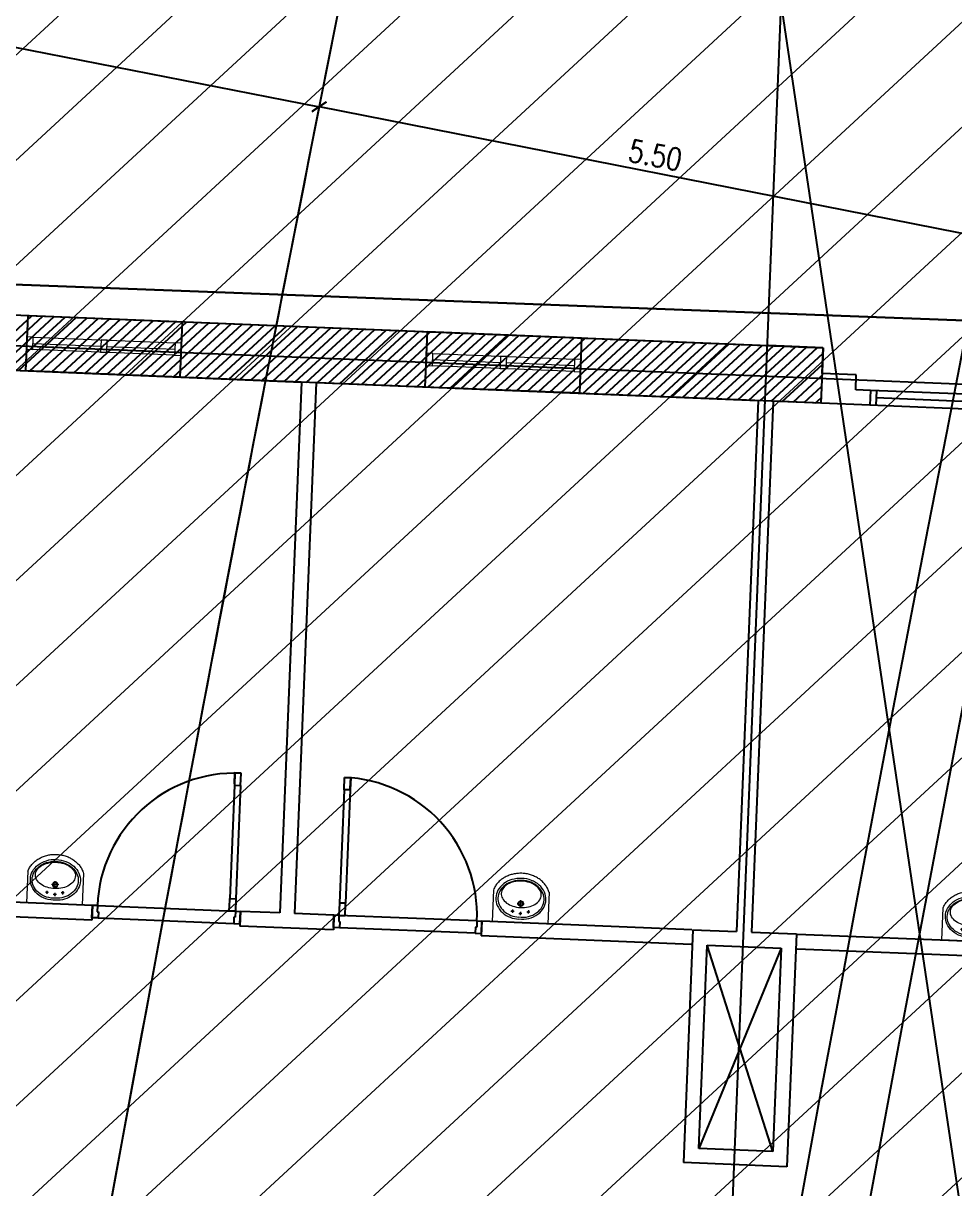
# Model space of a CAD drawing. Extents: x -678889171 to 586587, y -792238163 to 335485.
# Drawn here: x -678761829 to -678754277, y -791937701 to -791928249 of the extents above; entities that cross this region are included whole.
import ezdxf
from ezdxf.enums import TextEntityAlignment as Align

# ---------------------------------------------------------------- set-up
doc = ezdxf.new("R2010")
doc.units = 0
doc.header["$MEASUREMENT"] = 0
doc.layers.get('0').update_dxf_attribs({"color": 8})
for name, color, linetype in [('A-FLOR-PATT', 252, 'Continuous'), ('A-SITE-PATT', 252, 'Continuous'), ('A-WALL', 252, 'Continuous')]:
    doc.layers.add(name, color=color, linetype=linetype)
for name, color, linetype, lineweight in [('BASEMENT3 LAYOUT$0$HATCH2', 252, 'Continuous', 15), ('Ground floor Towers$0$04-Ground Floor$0$A-FIX', 252, 'Continuous', 0), ('Ground floor Towers$0$04-Ground Floor$0$Hospital (2)$0$A-WALL-GLAZ', 252, 'Continuous', 20)]:
    doc.layers.add(name, color=color, linetype=linetype, lineweight=lineweight)
doc.styles.add('Ground floor Towers$0$$Bas01-Rname$0$EN-SC', font='swissc.ttf')
doc.styles.add('Ground floor Towers$0$$Bas01-Rname$0$EN-SCL', font='swisscl.ttf')
doc.styles.add('Ground floor Towers$0$04-Ground Floor$0$V2-lower ground$0$LEVEL  FOR LICENSE LOWER GR$0$$LG- LEVEL$0$AR-SR', font='sarb.shx')
doc.styles.add('XR-Axis$0$MOD-E-TEXT', font='romans.shx', dxfattribs={"width": 0.8, "height": 1.8})

# ---------------------------------------------------------------- blocks, each defined once
blk = doc.blocks.new('A$C61C61320')
at = {"layer": 'BASEMENT3 LAYOUT$0$HATCH2'}
h = blk.add_hatch(dxfattribs=at)
h.set_pattern_fill('ANSI31', color=256, scale=5000, style=0)
h.set_pattern_definition([(45, (1320016.062358054, 343948.7931753235), (-441.9417382415922, 441.9417382415922), [])])
h.paths.add_polyline_path([(11086.00013759569, 20764.88754983409), (-87874.57371154218, 20764.88754983409), (-87874.57371154218, -14411.92520058152), (11086.00013759569, -14411.92520058152)])
blk = doc.blocks.new('Ground floor Towers$0$04-Ground Floor$0$AH-AR-104 UPPER GROUND 01-12$0$SINK')
at = {"layer": 'Ground floor Towers$0$04-Ground Floor$0$A-FIX', "extrusion": (1.665588063699875e-09, -3.138174493232083e-10, -1)}
for p, q in [((-35.61997836498631, -302.7731095538911, -9.402594059759953e-07), (36.42707744570362, -302.773027098865, -8.20258715428395e-07)), ((0.4035908423611545, -338.7965968426433, -8.68954180109787e-07), (0.4035084171482595, -266.7495395120495, -8.915639413397063e-07)), ((-95.43949524423806, -382.0799899369595, -1.015006196333928e-06), (-63.41953925165581, -382.3276465375493, -9.615964209052023e-07)), ((-79.30568900722574, -366.193840062173, -9.931192723870933e-07), (-79.55334548863902, -398.2137962931156, -9.83483344782648e-07)), ((-15.54439051894587, -402.7116038294735, -8.754593030847962e-07), (16.4755655034096, -402.9592600128672, -8.220495277323986e-07)), ((0.5894156882422976, -386.8254535970773, -8.535723790997978e-07), (0.3417594750353601, -418.8454101260686, -8.439364513982076e-07)), ((64.66028483783157, -383.3182714498071, -7.47957319141728e-07), (96.68024086022342, -383.5659281099797, -6.945475436678997e-07)), ((80.79409101521742, -367.432121277001, -7.260703954099993e-07), (80.5464345934306, -399.4520782232285, -7.164344677604511e-07))]:
    blk.add_line(p, q, dxfattribs=at)
at = {"layer": 'Ground floor Towers$0$04-Ground Floor$0$A-FIX', "extrusion": (-1.665588063699866e-09, 3.138174493232073e-10, 1)}
blk.add_ellipse((-42.58073849669017, -274.836183483334, -9.606202597602301e-07), major_axis=(-9.891191247007079, -216.0179452622964, 5.13155505134665e-08), ratio=0.999999978069943, start_param=3.873768438931086, end_param=4.290069611041106, dxfattribs=at)
at = {"layer": 'Ground floor Towers$0$04-Ground Floor$0$A-FIX', "extrusion": (-1.665588063699897e-09, 3.138174493232075e-10, 1)}
blk.add_ellipse((-57.00273385109176, -242.1141538493939, -9.949101070620908e-07), major_axis=(-3.429614233506216, -154.1340807358655, 4.265763953988342e-08), ratio=0.9999999777368755, start_param=3.739532297271304, end_param=4.166490361519116, dxfattribs=at)
at = {"layer": 'Ground floor Towers$0$04-Ground Floor$0$A-FIX', "extrusion": (-1.665588063699923e-09, 3.13817449323203e-10, 0.9999999999999998)}
blk.add_ellipse((-16.79062542176689, -306.3131258572976, -9.077865415230363e-07), major_axis=(29.45776518601415, -255.2431258781662, 1.291642487974677e-07), ratio=0.9999999753848758, start_param=3.353874541305977, end_param=3.713109391863286, dxfattribs=at)
at = {"layer": 'Ground floor Towers$0$04-Ground Floor$0$A-FIX', "extrusion": (-1.665588063699874e-09, 3.138174493232076e-10, 1)}
blk.add_ellipse((-15.57825255244825, -306.1847245188546, -9.058075221579857e-07), major_axis=(24.29755506470978, -235.6751006630354, 1.14428676651935e-07), ratio=0.999999975717845, start_param=3.358301609702755, end_param=3.717536460237543, dxfattribs=at)
at = {"layer": 'Ground floor Towers$0$04-Ground Floor$0$A-FIX', "extrusion": (-1.665588063699873e-09, 3.138174493232082e-10, 1)}
blk.add_ellipse((-21.95259552515927, -296.118101006592, -9.195836338850508e-07), major_axis=(59.70513993306871, -210.2400948987328, 1.654211787406394e-07), ratio=0.9999999499612994, start_param=3.124047846335187, end_param=3.440584497596296, dxfattribs=at)
at = {"layer": 'Ground floor Towers$0$04-Ground Floor$0$A-FIX', "extrusion": (-1.665588063699898e-09, 3.13817449323229e-10, 1)}
blk.add_ellipse((2.817850195795472, -378.3519052454612, -8.525198725283172e-07), major_axis=(-3.630506021906103, -331.4681066139177, 9.797354825430234e-08), ratio=0.9999999778637716, start_param=3.161043487290933, end_param=3.465901985548386, dxfattribs=at)
at = {"layer": 'Ground floor Towers$0$04-Ground Floor$0$A-FIX', "extrusion": (-1.665588063699891e-09, 3.138174493232183e-10, 1)}
blk.add_ellipse((0.8294650368916336, -355.7890240727393, -8.629123290694812e-07), major_axis=(163.5666008321149, 238.4665377269725, 1.975996173475177e-07), ratio=0.9999999932108904, start_param=0.5934726341231646, end_param=0.9206505760667145, dxfattribs=at)
at = {"layer": 'Ground floor Towers$0$04-Ground Floor$0$A-FIX', "extrusion": (-1.665588063699877e-09, 3.138174493232075e-10, 1)}
blk.add_ellipse((0.6321092464640969, -381.3055257973429, -8.552335189123067e-07), major_axis=(-52.9011161899985, -302.0868072947642, 6.688643656972399e-09), ratio=0.9999999871391505, start_param=3.307219425883543, end_param=3.574109530330856, dxfattribs=at)
at = {"layer": 'Ground floor Towers$0$04-Ground Floor$0$A-FIX', "extrusion": (-1.665588063699872e-09, 3.138174493232065e-10, 1)}
blk.add_ellipse((11.58120549745945, -289.6550380821245, -8.657583569966981e-07), major_axis=(-0.3046104813670639, -243.0549941117481, 7.576754271557292e-08), ratio=0.9999999799001364, start_param=2.773338455884474, end_param=3.19050935196745, dxfattribs=at)
at = {"layer": 'Ground floor Towers$0$04-Ground Floor$0$A-FIX', "extrusion": (-1.665588063699877e-09, 3.138174493232072e-10, 1)}
for centre, start_param, end_param in [((0.6321092464640969, -381.3055257973429, -8.552335189123067e-07), 1.640761725557734, 1.907651823791409), ((3.301898920733947, -36.12336327551384, -9.591109349562025e-07), 4.782354379147528, 5.049244477381204)]:
    blk.add_ellipse(centre, major_axis=(288.6551439472279, -103.601048868327, 5.132923791871399e-07), ratio=0.9999999863093516, start_param=start_param, end_param=end_param, dxfattribs=at)
at = {"layer": 'Ground floor Towers$0$04-Ground Floor$0$A-FIX', "extrusion": (-1.665588063699907e-09, 3.138174493232088e-10, 1)}
blk.add_ellipse((0.8294650368916336, -355.7890240727393, -8.629123290694812e-07), major_axis=(-16.51979342297439, -288.6995297688869, 6.308377931278747e-08), ratio=0.9999999765279994, start_param=2.863839499194309, end_param=3.191017448478649, dxfattribs=at)
at = {"layer": 'Ground floor Towers$0$04-Ground Floor$0$A-FIX', "extrusion": (-1.665588063699876e-09, 3.138174493232092e-10, 0.9999999999999999)}
blk.add_ellipse((24.53178653780196, -296.4776317779324, -8.420469750172958e-07), major_axis=(-11.08131928238015, -218.2723200557258, 5.004074961096737e-08), ratio=0.999999979232061, start_param=2.601156395298045, end_param=2.917693036084659, dxfattribs=at)
at = {"layer": 'Ground floor Towers$0$04-Ground Floor$0$A-FIX', "extrusion": (-1.665588063699879e-09, 3.13817449323205e-10, 1)}
blk.add_ellipse((18.00249624389107, -306.4444527893647, -8.497943206607843e-07), major_axis=(96.4424318454352, -216.4069838899118, 2.28545651016006e-07), ratio=0.9999999786434469, start_param=2.028212453369431, end_param=2.387447295935782, dxfattribs=at)
at = {"layer": 'Ground floor Towers$0$04-Ground Floor$0$A-FIX', "extrusion": (-1.665588063699879e-09, 3.138174493232055e-10, 1)}
blk.add_ellipse((16.79112774279201, -306.3129173778289, -8.518532396613537e-07), major_axis=(-28.6669268043136, -255.3331559091815, 3.238070860684086e-08), ratio=0.9999999758917829, start_param=2.566990492233155, end_param=2.926225342660101, dxfattribs=at)
at = {"layer": 'Ground floor Towers$0$04-Ground Floor$0$A-FIX', "extrusion": (-1.66558806369988e-09, 3.138174493232077e-10, 1)}
blk.add_ellipse((60.4130621302902, -243.0222989215072, -7.990587668782682e-07), major_axis=(-16.12917454007771, -153.3262100160908, 2.125187955035863e-08), ratio=0.9999999789526449, start_param=2.228283239603162, end_param=2.655241305256733, dxfattribs=at)
at = {"layer": 'Ground floor Towers$0$04-Ground Floor$0$A-FIX', "extrusion": (-1.665588063699894e-09, 3.138174493232094e-10, 1)}
blk.add_ellipse((42.58085052976094, -274.8356555500759, -8.187762994675766e-07), major_axis=(-22.94906619948789, -215.0230879295608, 2.925430626472924e-08), ratio=0.9999999798686525, start_param=2.145210766962645, end_param=2.561511941783565, dxfattribs=at)
at = {"layer": 'Ground floor Towers$0$04-Ground Floor$0$A-FIX', "extrusion": (-1.665588063700077e-09, 3.138174493232115e-10, 1)}
blk.add_ellipse((-82.33096930514148, -254.7405330279871, -1.03313413542474e-06), major_axis=(-3.024906053711305, -171.6764590318034, 4.883682106532571e-08), ratio=0.9999999796411183, start_param=4.261930806223291, end_param=4.730013163976646, dxfattribs=at)
at = {"layer": 'Ground floor Towers$0$04-Ground Floor$0$A-FIX', "extrusion": (-1.6655880637e-09, 3.138174493231934e-10, 1)}
blk.add_ellipse((-80.71744006966765, -254.1063682186359, -1.030645672412699e-06), major_axis=(-2.023845245526752, -151.6765335534164, 4.422785039819152e-08), ratio=0.9999999757375221, start_param=4.249914716306383, end_param=4.717997072149537, dxfattribs=at)
at = {"layer": 'Ground floor Towers$0$04-Ground Floor$0$A-FIX', "extrusion": (-1.665588063699897e-09, 3.138174493232047e-10, 1)}
blk.add_ellipse((-41.12394879435305, -274.5090993004123, -9.58296492807064e-07), major_axis=(23.43123223916642, -194.8272669732021, 1.001669767154771e-07), ratio=0.9999999797312906, start_param=3.700579335359175, end_param=4.116880510183186, dxfattribs=at)
at = {"layer": 'Ground floor Towers$0$04-Ground Floor$0$A-FIX', "extrusion": (-1.665588063699948e-09, 3.138174493232082e-10, 1)}
blk.add_ellipse((-110.689169562349, -207.8431122491165, -1.095084444199972e-06), major_axis=(-1.476483080966048, -90.46765882901177, 2.593111734405071e-08), ratio=0.999999980048764, start_param=-1.562211496579579, end_param=-1.001799980634272, dxfattribs=at)
at = {"layer": 'Ground floor Towers$0$04-Ground Floor$0$A-FIX', "extrusion": (-1.665588063699925e-09, 3.138174493232136e-10, 0.9999999999999999)}
blk.add_ellipse((-110.689169562349, -207.8431122491165, -1.095084444199972e-06), major_axis=(-4.218174261410935, -90.38132734065388, 2.133749691207813e-08), ratio=0.9999999782438604, start_param=4.190880200379846, end_param=4.751291714614235, dxfattribs=at)
at = {"layer": 'Ground floor Towers$0$04-Ground Floor$0$A-FIX', "extrusion": (-1.665588063699891e-09, 3.138174493232065e-10, 1)}
blk.add_ellipse((44.0350931762805, -275.1677566574908, -8.16249910917826e-07), major_axis=(16.75793822614678, -195.514343444011, 8.926763444739111e-08), ratio=0.999999978082223, start_param=1.945641312617991, end_param=2.361942483769679, dxfattribs=at)
at = {"layer": 'Ground floor Towers$0$04-Ground Floor$0$A-FIX', "extrusion": (-1.665588063699853e-09, 3.138174493232075e-10, 1)}
blk.add_ellipse((114.6231775805791, -209.5857765257351, -7.192600097448646e-07), major_axis=(-4.565002073689449, -90.36447384749255, 2.075453572755158e-08), ratio=0.9999999756911047, start_param=1.053125285183313, end_param=1.613536797029329, dxfattribs=at)
at = {"layer": 'Ground floor Towers$0$04-Ground Floor$0$A-FIX', "extrusion": (-1.665588063699903e-09, 3.138174493232038e-10, 1)}
blk.add_ellipse((114.6231775805791, -209.5857765257351, -7.192600097448646e-07), major_axis=(12.25601736116495, -89.64578915053447, 4.854588911904158e-08), ratio=0.9999999694587173, start_param=1.427188379515184, end_param=1.98759988794231, dxfattribs=at)
at = {"layer": 'Ground floor Towers$0$04-Ground Floor$0$A-FIX', "extrusion": (-1.665588063699787e-09, 3.138174493232116e-10, 1)}
blk.add_ellipse((83.93943631487491, -255.379896284936, -7.559954892712376e-07), major_axis=(6.323915597741063, -151.5581568059762, 5.80946325284212e-08), ratio=0.9999999750494029, start_param=1.521360235715126, end_param=1.989442590570832, dxfattribs=at)
at = {"layer": 'Ground floor Towers$0$04-Ground Floor$0$A-FIX', "extrusion": (-1.665588063699974e-09, 3.13817449323206e-10, 0.9999999999999999)}
blk.add_ellipse((82.33083200324472, -254.7395119676039, -7.588757251127335e-07), major_axis=(2.070632180150184, -171.6906206394729, 5.732833288536875e-08), ratio=0.9999999784476523, start_param=1.558742859555083, end_param=2.02682521641133, dxfattribs=at)
at = {"layer": 'Ground floor Towers$0$04-Ground Floor$0$A-FIX', "extrusion": (-1.665588063699899e-09, 3.138174493232058e-10, 1)}
blk.add_ellipse((-82.33096930514148, -254.7405330279871, -1.03313413542474e-06), major_axis=(9.21751493119497, -171.4555175562532, 6.915831603826744e-08), ratio=0.9999999722352965, start_param=4.658686498353367, end_param=5.126768852304175, dxfattribs=at)
at = {"layer": 'Ground floor Towers$0$04-Ground Floor$0$A-FIX', "extrusion": (-1.665588063700001e-09, 3.13817449323216e-10, 1)}
blk.add_ellipse((-42.58098762303416, -234.6443898627476, -9.732335608547907e-07), major_axis=(-8.376703733836774, -216.0819728549405, 5.385815581383608e-08), ratio=0.9999999784650361, start_param=-1.063960848176168, end_param=-0.6476596748284257, dxfattribs=at)
at = {"layer": 'Ground floor Towers$0$04-Ground Floor$0$A-FIX', "extrusion": (-1.665588063699886e-09, 3.13817449323208e-10, 1)}
blk.add_ellipse((-80.71744006966765, -254.1063682186359, -1.030645672412699e-06), major_axis=(-11.28137164917022, -151.2699476875467, 2.868103118154082e-08), ratio=0.9999999838951733, start_param=-1.504090669017218, end_param=-1.036008309342965, dxfattribs=at)
at = {"layer": 'Ground floor Towers$0$04-Ground Floor$0$A-FIX', "extrusion": (-1.665588063699576e-09, 3.138174493232144e-10, 1)}
blk.add_ellipse((-40.81309705027525, -234.3185077268427, -9.703912509187666e-07), major_axis=(6.018394496440925, -196.1388941517301, 7.15759735116791e-08), ratio=0.9999999782942794, start_param=-1.141122977869973, end_param=-0.7248218057367015, dxfattribs=at)
at = {"layer": 'Ground floor Towers$0$04-Ground Floor$0$A-FIX', "extrusion": (-1.665588063700134e-09, 3.138174493232082e-10, 0.9999999999999999)}
blk.add_ellipse((-56.47905396307033, -174.4065904494055, -1.015285686906974e-06), major_axis=(-1.153568323804308, -154.167915933211, 4.645921251484406e-08), ratio=0.9999999794626191, start_param=-1.01063668929878, end_param=-0.5836786249526544, dxfattribs=at)
at = {"layer": 'Ground floor Towers$0$04-Ground Floor$0$A-FIX', "extrusion": (-1.665588063699949e-09, 3.13817449323208e-10, 1)}
blk.add_ellipse((-20.59777837061847, -120.95125741417, -9.722974786465158e-07), major_axis=(-0.8358603183332605, -218.5518308776297, 6.719317914179856e-08), ratio=0.9999999786017657, start_param=-0.5873365087328203, end_param=-0.270799868002163, dxfattribs=at)
at = {"layer": 'Ground floor Towers$0$04-Ground Floor$0$A-FIX', "extrusion": (-1.665588063699815e-09, 3.138174493227573e-10, 1)}
blk.add_ellipse((0.4035497042714269, -302.7730681475514, -8.802590605582132e-07), major_axis=(1.49887478529695, -27.97817927175965, 1.127654880712968e-08), ratio=0.9999999796075476, start_param=3.236817611607567, end_param=9.520002918787153, dxfattribs=at)
at = {"layer": 'Ground floor Towers$0$04-Ground Floor$0$A-FIX', "extrusion": (-1.665588063699951e-09, 3.138174493227403e-10, 1)}
blk.add_ellipse((0.4035497042714269, -302.7730681475514, -8.802590605582132e-07), major_axis=(-3.497362402117776, -19.70511321874915), ratio=0.9999999796449042, start_param=3.005732827076799, end_param=9.288918134256384, dxfattribs=at)
at = {"layer": 'Ground floor Towers$0$04-Ground Floor$0$A-FIX', "extrusion": (-1.66558806369986e-09, 3.138174493232067e-10, 1)}
blk.add_ellipse((3.301898920733947, -36.12336327551384, -9.591109349562025e-07), major_axis=(-16.62320548290933, -306.2329770587921, 6.841383912647837e-08), ratio=0.9999999816031726, start_param=0.04649536682018196, end_param=0.3133854730282306, dxfattribs=at)
at = {"layer": 'Ground floor Towers$0$04-Ground Floor$0$A-FIX', "extrusion": (-1.66558806369987e-09, 3.138174493232079e-10, 1)}
blk.add_ellipse((25.88660348376288, -121.3107877682451, -8.947608201152971e-07), major_axis=(-21.8956959076774, -217.4538571502785, 3.177160504616407e-08), ratio=0.9999999821904908, start_param=0.3595088141356741, end_param=0.6760454535805569, dxfattribs=at)
at = {"layer": 'Ground floor Towers$0$04-Ground Floor$0$A-FIX', "extrusion": (-1.665588063699856e-09, 3.138174493232038e-10, 1)}
blk.add_ellipse((60.93674204815761, -175.3147352830711, -8.194343467509074e-07), major_axis=(-31.30409227854246, -150.9606941203799, -4.765622467181157e-09), ratio=0.9999999756208613, start_param=0.7801604363055579, end_param=1.207118496339873, dxfattribs=at)
at = {"layer": 'Ground floor Towers$0$04-Ground Floor$0$A-FIX', "extrusion": (-1.665588063699868e-09, 3.13817449323207e-10, 1)}
blk.add_ellipse((44.34594483090041, -234.9771652627533, -8.283446690885091e-07), major_axis=(-10.88948284651249, -195.9288291012148, 4.334849274841011e-08), ratio=0.9999999783584995, start_param=0.7342001597901784, end_param=1.150501332820389, dxfattribs=at)
at = {"layer": 'Ground floor Towers$0$04-Ground Floor$0$A-FIX', "extrusion": (-1.66558806369996e-09, 3.138174493232106e-10, 0.9999999999999999)}
blk.add_ellipse((42.58060116501292, -234.6438616910709, -8.313896007147929e-07), major_axis=(-7.800099738222086, -216.1035557397973, 5.482531363228758e-08), ratio=0.9999999779663924, start_param=0.7224976036261905, end_param=1.138798775743195, dxfattribs=at)
at = {"layer": 'Ground floor Towers$0$04-Ground Floor$0$A-FIX', "extrusion": (-1.66558806369989e-09, 3.138174493232065e-10, 1)}
blk.add_ellipse((83.93943631487491, -255.379896284936, -7.559954892712376e-07), major_axis=(11.49256189274226, -151.2540494703376, 6.660803391447115e-08), ratio=0.9999999822068841, start_param=1.019143556665997, end_param=1.48722591566145, dxfattribs=at)
at = {"layer": 'Ground floor Towers$0$04-Ground Floor$0$A-FIX', "extrusion": (-1.665588063699845e-09, 3.138174493232058e-10, 1)}
blk.add_ellipse((82.33083200324472, -254.7395119676039, -7.588757251127335e-07), major_axis=(-13.42677702846405, -171.1773316094464, 3.135495403506005e-08), ratio=0.9999999704862773, start_param=1.18099772194186, end_param=1.64908007514028, dxfattribs=at)
at = {"layer": 'Ground floor Towers$0$04-Ground Floor$0$A-FIX', "extrusion": (-1.665588063700133e-09, 3.138174493232293e-10, 1)}
blk.add_ellipse((-16.79126483603613, -203.1671276773704, -9.401566206818307e-07), major_axis=(-19.91063752859546, -256.1647513174589, 4.722604865667578e-08), ratio=0.9999999751142706, start_param=-0.6088366485314891, end_param=0.0969386233602707, dxfattribs=at)
at = {"layer": 'Ground floor Towers$0$04-Ground Floor$0$A-FIX', "extrusion": (-1.665588063699878e-09, 3.138174493232076e-10, 1)}
blk.add_ellipse((-14.78049999869836, -203.0418115354369, -9.368468410682555e-07), major_axis=(-39.87566420050602, -233.5445473247702, 6.873923820335184e-09), ratio=0.9999999747502694, start_param=-0.5250366806669129, end_param=0.1816272166355495, dxfattribs=at)
at = {"layer": 'Ground floor Towers$0$04-Ground Floor$0$A-FIX', "extrusion": (-1.665588063699888e-09, 3.138174493225091e-10, 1)}
blk.add_ellipse((-79.42951742673176, -382.2038182372489, -9.883013087236484e-07), major_axis=(0.7689963252861591, -7.96820741063218, 3.781393625703009e-09), ratio=0.9999999750782979, start_param=3.253692390338819, end_param=9.536877697518406, dxfattribs=at)
at = {"layer": 'Ground floor Towers$0$04-Ground Floor$0$A-FIX', "extrusion": (-1.665588063699832e-09, 3.138174493232069e-10, 1)}
blk.add_ellipse((18.8002485591569, -203.3015399846736, -8.808336396820763e-07), major_axis=(-4.760492635633372, -236.8764702371213, 6.640694998325604e-08), ratio=0.9999999786435861, start_param=-0.1094878152972438, end_param=0.6987727503552787, dxfattribs=at)
at = {"layer": 'Ground floor Towers$0$04-Ground Floor$0$A-FIX', "extrusion": (-1.665588063699853e-09, 3.138174493232049e-10, 0.9999999999999998)}
blk.add_ellipse((16.79048811989196, -203.1669194363203, -8.84223318945048e-07), major_axis=(-4.006234340994623, -256.906137473027, 7.39488926785169e-08), ratio=0.9999999800575435, start_param=-0.09597108538820076, end_param=0.7020118885677142, dxfattribs=at)
at = {"layer": 'Ground floor Towers$0$04-Ground Floor$0$A-FIX', "extrusion": (-1.665588063700159e-09, 3.138174493237893e-10, 1)}
blk.add_ellipse((0.4655874475283781, -402.8354317721205, -8.487544153357388e-07), major_axis=(3.352197377639056, -7.269556949099693, 7.86469375884308e-09), ratio=0.9999999678427601, start_param=3.213867137436043, end_param=9.49705244461563, dxfattribs=at)
at = {"layer": 'Ground floor Towers$0$04-Ground Floor$0$A-FIX', "extrusion": (-1.665588063699954e-09, 3.138174493227797e-10, 1)}
blk.add_ellipse((80.6702627745035, -383.4420998096903, -7.212524315904293e-07), major_axis=(-0.4051363344175007, -7.994970264145287, 1.834170932928602e-09), ratio=0.9999999808041242, start_param=3.171257293388393, end_param=9.45444260056798, dxfattribs=at)
blk = doc.blocks.new('Ground floor Towers$0$04-Ground Floor$0$AH-AR-104 UPPER GROUND 01-12$0$LAVAB')
at = {"layer": 'Ground floor Towers$0$04-Ground Floor$0$A-FIX'}
for p, q in [((320.4104008778995, 282.4656136501872, -4.946558917330428e-07), (-8.173446985892951e-08, 282.4656135574915)), ((8.172719390131533e-08, -282.4656135574915), (-8.173083188012242e-08, 282.4656135574915)), ((320.4104010524243, -282.4656134647812, 4.462868179782216e-07), (8.172719390131533e-08, -282.4656135574915))]:
    blk.add_line(p, q, dxfattribs=at)
blk.add_open_spline([(320.4104008778995, 282.4656136501872, -4.946558917330428e-07), (321.9575430351288, 281.9421272573964, -4.942694992235891e-07), (323.4997065342795, 281.4014124651731, -4.938528489071985e-07), (337.7097237458984, 276.2437062288373, -4.897215860517065e-07), (350.0217448852236, 270.4814683586592, -4.83987798551356e-07), (373.6138942096477, 256.8375469659659, -4.686662739085975e-07), (384.8941230669957, 248.9566681061842, -4.590799086098004e-07), (406.1735863078284, 231.32524211079, -4.363910824794212e-07), (416.1731519739005, 221.5751625140401, -4.232895042196324e-07), (434.695864990503, 200.478194200783, -3.939633959278718e-07), (443.219317934072, 189.1315031034319, -3.777392907262097e-07), (458.6376673915258, 165.1276699964365, -3.42597339859558e-07), (465.5327492758736, 152.4705977838021, -3.236796684926443e-07), (477.5779012982423, 126.1423979862739, -2.836077117779897e-07), (482.7280482070128, 112.4713179361279, -2.624535298648708e-07), (491.1987263724077, 84.42012842855183, -2.183900498889954e-07), (494.5192725301679, 70.04009148021578, -1.954808771877656e-07), (499.2768057380781, 40.88298085123824, -1.484101386932954e-07), (500.7137873642714, 26.10601034626598, -1.242487429168334e-07), (501.6809207230326, -3.52863958562375, -7.519312672613158e-08), (501.2110698926153, -18.38620033967891, -5.029910358464532e-08), (498.3721335196244, -47.8647650804196), (496.0030536990307, -62.48565498375683, 2.478678817302479e-08), (489.404071141533, -91.17624784243526, 7.464437291432221e-08), (485.1741683450164, -105.2458613609924, 9.940597048529917e-08), (474.9226114264095, -132.5250078290555, 1.480589088335418e-07), (468.9009179652385, -145.7344836474949, 1.719501663059166e-07), (455.1659584953668, -170.9924009992974, 2.183297217694382e-07), (447.4525671976771, -183.040793418375, 2.408179773188403e-07), (430.4677788513545, -205.684995927877, 2.838640132698509e-07), (421.1961340858034, -216.2806904448662, 3.044216793878771e-07), (401.2672834452464, -235.7394754230045, 3.430860204777772e-07), (390.6097372872796, -244.6022525425069, 3.611922801637899e-07), (368.1294477767115, -260.3325966709963, 3.944472604333047e-07), (356.306445918719, -267.1995262380951, 4.095950004227287e-07), (336.3247611169718, -276.5719859946839, 4.314762586771805e-07), (328.4342190189964, -279.7500278775842, 4.392457570235994e-07), (320.4104010524206, -282.4656134647812, 4.462868179782216e-07)], degree=3, knots=[3.415321594805505, 3.415321594805505, 3.415321594805505, 3.415321594805505, 3.434102791300903, 3.434102791300903, 3.588975194605328, 3.588975194605328, 3.743847597909754, 3.743847597909754, 3.898720001214179, 3.898720001214179, 4.053592404518604, 4.053592404518604, 4.20846480782303, 4.20846480782303, 4.363337211127456, 4.363337211127456, 4.518209614431881, 4.518209614431881, 4.673082017736307, 4.673082017736307, 4.827954421040732, 4.827954421040732, 4.982826824345158, 4.982826824345158, 5.137699227649583, 5.137699227649583, 5.292571630954009, 5.292571630954009, 5.447444034258434, 5.447444034258434, 5.60231643756286, 5.60231643756286, 5.757188840867285, 5.757188840867285, 5.912061244171711, 5.912061244171711, 6.009469332223597, 6.009469332223597, 6.009469332223597, 6.009469332223597], dxfattribs=at)
at = {"layer": 'Ground floor Towers$0$04-Ground Floor$0$A-FIX', "xscale": -1, "rotation": 270}
blk.add_blockref('Ground floor Towers$0$04-Ground Floor$0$AH-AR-104 UPPER GROUND 01-12$0$SINK', (496.734771227588, -0.001029249193379655, 8.802590607021985e-07), dxfattribs=at)
blk = doc.blocks.new('Ground floor Towers$0$04-Ground Floor$0$Hospital (2)$0$a-bt-180-005$0$WATG_WINDOWSIMPLE02_M1')
at = {"layer": 'Ground floor Towers$0$04-Ground Floor$0$Hospital (2)$0$A-WALL-GLAZ'}
for p, q in [((1199.999999999971, 100.0000043789041), (50, 100.0000064530759)), ((50, 50.00000645307591), (600, 50.00000541599002)), ((50, 0), (1199.999999999971, -2.074171788990498e-06)), ((650, 50.00000541599002), (1199.999999999971, 50.00000437890412))]:
    blk.add_line(p, q, dxfattribs=at)
for points in [[(0, 100.0000064530759), (50, 100.0000064530759), (50, 0), (0, 0)], [(600, 100.000008642528), (650, 100.000008642528), (650, 2.18945206142962e-06), (600, 2.18945206142962e-06)], [(1199.999999999971, 100.0000043789041), (1249.999999999971, 100.0000043789041), (1249.999999999971, -2.074171788990498e-06), (1199.999999999971, -2.074171788990498e-06)]]:
    blk.add_lwpolyline(points, close=True, dxfattribs=at)
blk = doc.blocks.new('XR-Axis$0$_ArchTick')
at = {"const_width": 0.15}
blk.add_lwpolyline([(-0.5, -0.5), (0.5, 0.5)], dxfattribs=at)
blk = doc.blocks.new('GR')
at = {"layer": 'A-FLOR-PATT'}
for p, q in [((49525, 196905), (34393.90724153118, 276184.0878004957)), ((37905, 268485), (37905, 225220)), ((25896.08732080023, 258076.5505101617), (34197.19236410962, 256791.3789801006)), ((34349.16338620894, 257765.6147328879), (34294.37726909562, 257409.913753275)), ((34198.17697241257, 256795.0655471265), (39632.88617505383, 255950.1105532937)), ((11156.56751948255, 255196.699353244), (93119.86647302075, 255419.2855674157)), ((11158.08562406938, 255197.9860199755), (93236.15672916308, 255420.6398325165)), ((30056.32397757122, 255006.1982371718), (37916.492348264, 255006.1982116929)), ((30059.05917942073, 255005.3783166241, 6.548846428213548e-09), (38359.22754746958, 255005.378316625, 6.548846428213548e-09)), ((31489.36809498427, 254555.3783166251, 6.548814225912728e-09), (31939.36809498334, 255005.3783166241, 6.548814225912728e-09)), ((31579.17065619497, 254555.3783166251, 6.548814225912728e-09), (32029.17065619404, 255005.3783166241, 6.548814225912728e-09)), ((31668.97321740567, 254555.3783166251, 6.548814225912728e-09), (32118.97321740474, 255005.3783166241, 6.548814225912728e-09)), ((31758.77577861633, 254555.378316625, 6.548814225912728e-09), (32208.77577861543, 255005.3783166241, 6.548814225912728e-09)), ((31848.57833982703, 254555.378316625, 6.548814225912728e-09), (32298.57833982613, 255005.3783166241, 6.548814225912728e-09)), ((31907.62118144449, 255006.1949404923, -1.368774527786301e-08), (33157.62118144444, 255005.3783166244, -1.368774527786301e-08)), ((31907.62118144449, 254556.194940493, -1.368774527786301e-08), (31907.62118144449, 255006.1949404923, -1.368774527786301e-08)), ((31938.38090103773, 254555.378316625, 6.548814225912728e-09), (32388.38090103683, 255005.3783166241, 6.548814225912728e-09)), ((32028.18346224842, 254555.3783166251, 6.548814225912728e-09), (32478.18346224749, 255005.3783166241, 6.548814225912728e-09)), ((32117.98602345912, 254555.3783166251, 6.548814225912728e-09), (32567.98602345819, 255005.3783166241, 6.548814225912728e-09)), ((32207.78858466982, 254555.3783166251, 6.548814225912728e-09), (32657.78858466889, 255005.3783166241, 6.548814225912728e-09)), ((32297.59114588048, 254555.378316625, 6.548814225912728e-09), (32747.59114587957, 255005.3783166241, 6.548814225912728e-09)), ((32387.39370709118, 254555.378316625, 6.548814225912728e-09), (32837.39370709028, 255005.3783166241, 6.548814225912728e-09)), ((32477.19626830188, 254555.378316625, 6.548814225912728e-09), (32927.19626830098, 255005.3783166241, 6.548814225912728e-09)), ((32566.99882951257, 254555.3783166251, 6.548814225912728e-09), (33016.99882951163, 255005.3783166241, 6.548814225912728e-09)), ((32656.80139072327, 254555.3783166251, 6.548814225912728e-09), (33106.80139072234, 255005.3783166241, 6.548814225912728e-09)), ((32746.60395193397, 254555.3783166251, 6.548814225912728e-09), (33196.60395193304, 255005.3783166241, 6.548814225912728e-09)), ((32836.40651314463, 254555.378316625, 6.548814225912728e-09), (33286.40651314372, 255005.3783166241, 6.548814225912728e-09)), ((32926.20907435533, 254555.378316625, 6.548814225912728e-09), (33376.20907435442, 255005.3783166241, 6.548814225912728e-09)), ((33016.01163556603, 254555.378316625, 6.548814225912728e-09), (33466.01163556513, 255005.3783166241, 6.548814225912728e-09)), ((33105.81419677672, 254555.3783166251, 6.548814225912728e-09), (33555.81419677578, 255005.3783166241, 6.548814225912728e-09)), ((33157.62118144444, 255005.3783166244, -1.368774527786301e-08), (33157.62118144446, 254556.1979590254, -1.368774527786301e-08)), ((33195.61675798742, 254555.3783166251, 6.548814225912728e-09), (33645.61675798649, 255005.3783166241, 6.548814225912728e-09)), ((33285.41931919812, 254555.3783166251, 6.548814225912728e-09), (33735.41931919719, 255005.3783166241, 6.548814225912728e-09)), ((33375.22188040878, 254555.378316625, 6.548814225912728e-09), (33825.22188040787, 255005.3783166241, 6.548814225912728e-09)), ((33465.02444161948, 254555.378316625, 6.548814225912728e-09), (33915.02444161857, 255005.3783166241, 6.548814225912728e-09)), ((33554.82700283018, 254555.378316625, 6.548814225912728e-09), (34004.82700282928, 255005.3783166241, 6.548814225912728e-09)), ((33644.62956404086, 254555.3783166251, 6.548814225912728e-09), (34094.62956403993, 255005.3783166241, 6.548814225912728e-09)), ((33734.43212525157, 254555.3783166251, 6.548814225912728e-09), (34184.43212525063, 255005.3783166241, 6.548814225912728e-09)), ((33824.23468646227, 254555.3783166251, 6.548814225912728e-09), (34274.23468646134, 255005.3783166241, 6.548814225912728e-09)), ((33914.03724767292, 254555.378316625, 6.548814225912728e-09), (34364.03724767202, 255005.3783166241, 6.548814225912728e-09)), ((34003.83980888363, 254555.378316625, 6.548814225912728e-09), (34453.83980888272, 255005.3783166241, 6.548814225912728e-09)), ((34093.64237009433, 254555.378316625, 6.548814225912728e-09), (34543.64237009342, 255005.3783166241, 6.548814225912728e-09)), ((34183.44493130501, 254555.3783166251, 6.548814225912728e-09), (34633.44493130408, 255005.3783166241, 6.548814225912728e-09)), ((34273.24749251571, 254555.3783166251, 6.548814225912728e-09), (34723.24749251478, 255005.3783166241, 6.548814225912728e-09)), ((34363.05005372642, 254555.3783166251, 6.548814225912728e-09), (34813.05005372548, 255005.3783166241, 6.548814225912728e-09)), ((34452.85261493707, 254555.378316625, 6.548814225912728e-09), (34902.85261493617, 255005.3783166241, 6.548814225912728e-09)), ((34542.65517614777, 254555.378316625, 6.548814225912728e-09), (34992.65517614687, 255005.3783166241, 6.548814225912728e-09)), ((34632.45773735848, 254555.378316625, 6.548814225912728e-09), (35082.45773735757, 255005.3783166241, 6.548814225912728e-09)), ((34722.26029856916, 254555.3783166251, 6.548814225912728e-09), (35172.26029856823, 255005.3783166241, 6.548814225912728e-09)), ((34812.06285977986, 254555.3783166251, 6.548814225912728e-09), (35262.06285977893, 255005.3783166241, 6.548814225912728e-09)), ((34901.86542099057, 254555.3783166251, 6.548814225912728e-09), (35351.86542098963, 255005.3783166241, 6.548814225912728e-09)), ((34991.66798220125, 254555.3783166251, 6.548814225912728e-09), (35441.66798220032, 255005.3783166241, 6.548814225912728e-09)), ((35081.47054341192, 254555.378316625, 6.548814225912728e-09), (35531.47054341102, 255005.3783166241, 6.548814225912728e-09)), ((35149.83209186813, 255006.1979590249, 6.495887597992417e-09), (36399.83209186808, 255005.381335157, 6.495887597992417e-09)), ((35149.83209186813, 254556.1979590255, 6.495887597992417e-09), (35149.83209186813, 255006.1979590249, 6.495887597992417e-09)), ((35171.27310462263, 254555.378316625, 6.548814225912728e-09), (35621.27310462172, 255005.3783166241, 6.548814225912728e-09)), ((35261.07566583334, 254555.3783166251, 6.548814225912728e-09), (35711.07566583238, 255005.3783166241, 6.548814225912728e-09)), ((35350.87822704404, 254555.3783166251, 6.548814225912728e-09), (35800.87822704308, 255005.3783166241, 6.548814225912728e-09)), ((35440.68078825471, 254555.3783166251, 6.548814225912728e-09), (35890.68078825378, 255005.3783166241, 6.548814225912728e-09)), ((35530.4833494654, 254555.3783166251, 6.548814225912728e-09), (35980.48334946447, 255005.3783166241, 6.548814225912728e-09)), ((35620.2859106761, 254555.3783166251, 6.548814225912728e-09), (36070.28591067517, 255005.3783166241, 6.548814225912728e-09)), ((35710.0884718868, 254555.3783166251, 6.548814225912728e-09), (36160.08847188587, 255005.3783166241, 6.548814225912728e-09)), ((35799.89103309749, 254555.3783166251, 6.548814225912728e-09), (36249.89103309653, 255005.3783166241, 6.548814225912728e-09)), ((35889.69359430819, 254555.3783166251, 6.548814225912728e-09), (36339.69359430723, 255005.3783166241, 6.548814225912728e-09)), ((35979.49615551886, 254555.3783166251, 6.548814225912728e-09), (36429.49615551793, 255005.3783166241, 6.548814225912728e-09)), ((36069.29871672955, 254555.3783166251, 6.548814225912728e-09), (36519.29871672862, 255005.3783166241, 6.548814225912728e-09)), ((36159.10127794025, 254555.3783166251, 6.548814225912728e-09), (36609.10127793932, 255005.3783166241, 6.548814225912728e-09)), ((36248.90383915095, 254555.3783166251, 6.548814225912728e-09), (36698.90383915002, 255005.3783166241, 6.548814225912728e-09)), ((36338.70640036164, 254555.3783166251, 6.548814225912728e-09), (36788.70640036068, 255005.3783166241, 6.548814225912728e-09)), ((36399.83209186808, 255005.381335157, 6.495887597992417e-09), (36399.8320918681, 254556.200977558, 6.495887597992417e-09)), ((36428.50896157234, 254555.3783166251, 6.548814225912728e-09), (36878.50896157138, 255005.3783166241, 6.548814225912728e-09)), ((36518.31152278301, 254555.3783166251, 6.548814225912728e-09), (36968.31152278208, 255005.3783166241, 6.548814225912728e-09)), ((36608.1140839937, 254555.3783166251, 6.548814225912728e-09), (37058.11408399277, 255005.3783166241, 6.548814225912728e-09)), ((36697.9166452044, 254555.3783166251, 6.548814225912728e-09), (37147.91664520347, 255005.3783166241, 6.548814225912728e-09)), ((36787.7192064151, 254555.3783166251, 6.548814225912728e-09), (37237.71920641417, 255005.3783166241, 6.548814225912728e-09)), ((36877.52176762579, 254555.3783166251, 6.548814225912728e-09), (37327.52176762483, 255005.3783166241, 6.548814225912728e-09)), ((36967.32432883649, 254555.3783166251, 6.548814225912728e-09), (37417.32432883553, 255005.3783166241, 6.548814225912728e-09)), ((37057.12689004716, 254555.3783166251, 6.548814225912728e-09), (37507.12689004623, 255005.3783166241, 6.548814225912728e-09)), ((37146.92945125785, 254555.3783166251, 6.548814225912728e-09), (37596.92945125692, 255005.3783166241, 6.548814225912728e-09)), ((37236.73201246855, 254555.3783166251, 6.548814225912728e-09), (37686.73201246762, 255005.3783166241, 6.548814225912728e-09)), ((37326.53457367925, 254555.3783166251, 6.548814225912728e-09), (37776.53457367832, 255005.3783166241, 6.548814225912728e-09)), ((37416.33713488994, 254555.3783166251, 6.548814225912728e-09), (37866.33713488898, 255005.3783166241, 6.548814225912728e-09)), ((37506.13969610064, 254555.3783166251, 6.548814225912728e-09), (37956.13969609968, 255005.3783166241, 6.548814225912728e-09)), ((37595.94225731131, 254555.3783166251, 6.548814225912728e-09), (38045.94225731038, 255005.3783166241, 6.548814225912728e-09)), ((37685.744818522, 254555.3783166251, 6.548814225912728e-09), (38135.74481852107, 255005.3783166241, 6.548814225912728e-09)), ((37775.5473797327, 254555.3783166251, 6.548814225912728e-09), (38225.54737973177, 255005.3783166241, 6.548814225912728e-09)), ((37865.3499409434, 254555.3783166251, 6.548814225912728e-09), (38315.34994094247, 255005.3783166241, 6.548814225912728e-09)), ((38356.49234562006, 255006.1982131192), (37916.49234826383, 255006.1982116929)), ((37955.15250215409, 254555.3783166251, 6.548814225912728e-09), (38359.22754746958, 254959.4533619406, 6.548814225912728e-09)), ((38356.49234562006, 255006.1982131192), (38356.49234562006, 254796.1949437472)), ((38359.22754746958, 255005.378316625, 6.548846428213548e-09), (38359.22754746958, 254555.378316625, 6.548846428213548e-09)), ((38044.95506336479, 254555.3783166251, 6.548814225912728e-09), (38359.22754746961, 254869.6508007299, 6.548814225912728e-09)), ((58315, 254755), (-5985, 254755)), ((38134.75762457546, 254555.3783166251, 6.548814225912728e-09), (38359.22754746964, 254779.8482395192, 6.548814225912728e-09)), ((38637.2212952902, 254796.1949437472), (38356.49234562006, 254796.1949437472)), ((38637.22129472255, 254676.1949437472), (38637.22129472256, 254796.1949172805)), ((38224.56018578615, 254555.3783166251, 6.548814225912728e-09), (38359.22754746962, 254690.0456783085, 6.548814225912728e-09)), ((38756.58623734434, 254676.1949437472), (38637.22129472255, 254676.1949437472)), ((44155.456970229, 254676.1949437694), (38756.58623734384, 254676.1949437472)), ((38757.71537085282, 254676.1949437472), (38757.71537085282, 254556.1949437472)), ((38806.58623734434, 254676.1949437474), (38806.58623734434, 254556.1949437544)), ((30566.30456203954, 254556.1979590255, 6.495887597992417e-09), (34143.89845108707, 254556.1979590254, 6.495887597992417e-09)), ((33157.62118144446, 254556.1979590254, -1.368774527786301e-08), (31907.62118144449, 254556.194940493, -1.368774527786301e-08)), ((34143.89845108707, 254556.1979590255), (34143.89845108706, 250246.196759169)), ((34263.89845108706, 254556.1979590255, 6.495887597992417e-09), (37851.49201131739, 254556.1979590255, 6.495887597992417e-09)), ((34263.89845108706, 254556.1979590254), (34263.89845108706, 250246.196759169)), ((36399.8320918681, 254556.200977558, 6.495887597992417e-09), (35149.83209186813, 254556.1979590255, 6.495887597992417e-09)), ((37851.49201131739, 254556.1979590255, 6.533791525896742e-09), (37851.49201131735, 250246.1967591689)), ((37971.49201131739, 254556.1949437472, 6.53378695485401e-09), (37971.49201131735, 250246.1967591689)), ((38757.71537085282, 254556.1949437472), (37971.49201131739, 254556.1949437472)), ((38314.36274699685, 254555.3783166251, 6.548814225912728e-09), (38359.22754746962, 254600.2431170978, 6.548814225912728e-09)), ((44155.45697022949, 254556.1949437694), (38756.58623734434, 254556.1949437472)), ((39630.456970229, 254616.1949437508), (38806.58623734434, 254616.1949437474)), ((38359.22754746958, 254555.378316625, 6.548846428213548e-09), (30059.05917942067, 254555.378316625, 6.548846428213548e-09)), ((33783.89843296416, 251366.1967585214), (33733.89843296418, 251366.1967577123)), ((33733.89843296418, 251366.1967577123), (33733.89843437194, 251279.1967577124)), ((33733.89843437194, 251279.1967577124), (33733.89843296418, 251366.1967577123)), ((33733.89843296418, 251366.1967577123), (33733.8984345823, 251266.1967577124)), ((33783.89843458228, 251266.1967585215), (33783.89843296416, 251366.1967585214)), ((34623.89846759183, 251266.1967585215), (34623.89846920995, 251366.1967585214)), ((34623.89846920995, 251366.1967585214), (34673.89846920993, 251366.1967577123)), ((34673.89846920993, 251366.1967577123), (34673.89846780217, 251279.1967577124)), ((34673.89846780217, 251279.1967577124), (34673.89846920993, 251366.1967577123)), ((34673.89846920993, 251366.1967577123), (34673.89846759182, 251266.1967577124)), ((33733.8984345823, 251266.1967577124), (33783.89843458228, 251266.1967585215)), ((33733.89843458229, 251266.1967577124), (33733.89844946898, 250346.1967577126)), ((33783.89843458227, 251266.1967585215), (33783.89844946896, 250346.1967585217)), ((34623.89846759185, 251266.1967585215), (34623.89845270516, 250346.1967585217)), ((34673.89846759182, 251266.1967577124), (34623.89846759183, 251266.1967585215)), ((34673.89846759183, 251266.1967577124), (34673.89845270514, 250346.1967577126)), ((33733.89844946898, 250346.1967577126), (33783.89844946896, 250346.1967585217)), ((33733.89844967933, 250333.1967577126), (33733.89844946898, 250346.1967577126)), ((33733.89845108709, 250246.1967577126), (33733.89844967933, 250333.1967577126)), ((33783.89844946896, 250346.1967585217), (33783.89845108708, 250246.1967585217)), ((34673.89845270514, 250346.1967577126), (34623.89845270516, 250346.1967585217)), ((34623.89845270516, 250346.1967585217), (34623.89845108704, 250246.1967585217)), ((34673.89845249478, 250333.1967577126), (34673.89845270514, 250346.1967577126)), ((34673.89845108702, 250246.1967577126), (34673.89845249478, 250333.1967577126)), ((32623.89845108706, 250246.196759169), (30566.3045620395, 250246.196759169)), ((32623.89845108706, 250246.196759169), (32623.89845108706, 250126.196759169)), ((32623.89845270551, 250146.1967397516), (32623.89845108739, 250246.1967397516)), ((32663.89845108737, 250246.1967403988), (32623.89845108739, 250246.1967397516)), ((32663.89845108737, 250246.1967403988), (33783.89845108708, 250246.1967585217)), ((32663.89845108737, 250246.1967403988), (32663.89845189643, 250196.1967403988)), ((33783.89845108708, 250246.1967585217), (33733.89845108709, 250246.1967577126)), ((33783.89845108707, 250246.1967585217), (33783.89845189613, 250196.1967585217)), ((33783.89845108707, 250246.1967585217), (33823.89845108706, 250246.196759169)), ((34143.89845108706, 250246.196759169), (33823.89845108706, 250246.196759169)), ((33823.89845108706, 250246.196759169), (33823.89845108706, 250126.196759169)), ((33823.89845270518, 250146.196759169), (33823.89845108706, 250246.196759169)), ((34583.89845108706, 250246.196759169), (34263.89845108706, 250246.196759169)), ((34583.89844946894, 250146.196759169), (34583.89845108706, 250246.196759169)), ((34623.89845108704, 250246.1967585217), (34583.89845108706, 250246.196759169)), ((34583.89845108706, 250246.196759169), (34583.89845108706, 250126.196759169)), ((34623.89845108704, 250246.1967585217), (34623.89845027799, 250196.1967585217)), ((34623.89845108704, 250246.1967585217), (34673.89845108702, 250246.1967577126)), ((35743.89845108674, 250246.1967403988), (34623.89845108704, 250246.1967585217)), ((35743.89845108674, 250246.1967403988), (35743.89845027769, 250196.1967403988)), ((35743.89845108674, 250246.1967403988), (35783.89845108673, 250246.1967397516)), ((37486.49222630741, 250246.196759169), (35783.89845108706, 250246.196759169)), ((35783.89845108706, 250246.196759169), (35783.89845108706, 250126.196759169)), ((35783.89844946861, 250146.1967397516), (35783.89845108673, 250246.1967397516)), ((37496.4922263047, 250246.1967755902), (37851.49201131735, 250246.1967755902)), ((37496.4922263047, 250246.1967755902), (37496.4922263047, 248356.1967591681)), ((37971.49201131735, 250246.1967755902), (38336.49218114468, 250246.1967755902)), ((38336.49218114468, 250246.1967755902), (38336.49218114468, 248356.196759168)), ((38346.49218114196, 250246.196759169), (40049.08595636232, 250246.196759169)), ((32623.89845108706, 250126.196759169), (30931.30443737176, 250126.196759169)), ((32673.89845270549, 250146.1967405607), (32623.89845270551, 250146.1967397516)), ((32663.89845189643, 250196.1967403988), (32673.89845189643, 250196.1967405606)), ((32673.89845189643, 250196.1967405606), (32673.89845270549, 250146.1967405607)), ((32673.89845270549, 250146.1967405607), (33773.89845270519, 250146.19675836)), ((33773.89845189613, 250196.1967583599), (33773.89845270519, 250146.19675836)), ((33783.89845189613, 250196.1967585217), (33773.89845189613, 250196.1967583599)), ((33773.89845270519, 250146.19675836), (33823.89845270518, 250146.196759169)), ((34583.89845108705, 250126.196759169), (33823.89845108706, 250126.196759169)), ((34633.89844946893, 250146.19675836), (34583.89844946894, 250146.196759169)), ((34623.89845027799, 250196.1967585217), (34633.89845027799, 250196.1967583599)), ((34633.89845027799, 250196.1967583599), (34633.89844946893, 250146.19675836)), ((35733.89844946863, 250146.1967405607), (34633.89844946893, 250146.19675836)), ((35743.89845027769, 250196.1967403988), (35733.89845027769, 250196.1967405606)), ((35733.89845027769, 250196.1967405606), (35733.89844946862, 250146.1967405607)), ((35733.89844946862, 250146.1967405607), (35783.89844946861, 250146.1967397516)), ((37486.49222630741, 250126.196759169), (35783.89845108706, 250126.196759169)), ((37616.4922263047, 250126.1967755902), (38216.49218114468, 250126.1967755902)), ((37616.4922263047, 248476.1937948001), (37616.4922263047, 250126.1967755902)), ((38216.49218114468, 250126.1967755902), (37616.4922263047, 248476.1967591681)), ((38216.49218114468, 248476.1967591681), (37616.4922263047, 250126.1967755902)), ((38216.49218114468, 250126.1967755902), (38216.49218114467, 248476.1937948001)), ((38346.49218114196, 250126.196759169), (40049.08595636232, 250126.196759169)), ((38216.49218114467, 248476.1937948001), (37616.4922263047, 248476.1937948001)), ((38336.49218114468, 248356.196759168), (37496.4922263047, 248356.1967591681))]:
    blk.add_line(p, q, dxfattribs=at)
for centre, radius, start, end in [((687279.656740699, 163488.6097753342), 649022.5456272444, 169.8809308091749, 188.016783999427), ((632160.654919429, 163506.251165366), 605195.8226879981, 171.0737824436527, 190.1263033448895), ((632160.654919429, 163506.251165366), 605195.8226879981, 171.0737824434468, 172.1649978792716), ((632160.6549194276, 163506.2511653661), 599695.8226879967, 171.0616030214717, 190.2201678661017), ((632160.6549194327, 163506.2511653659), 599145.8226880017, 171.0631954506245, 190.2296506374575), ((33783.89845108708, 250246.1967585217), 1119.999999999704, 90.00000092714482, 180.0000009271448), ((34623.89845108704, 250246.1967585217), 1119.999999999704, 359.9999990728552, 89.99999907285519)]:
    blk.add_arc(centre, radius, start, end, dxfattribs=at)
for name, p, xscale, yscale, zscale, rotation in [('XR-Axis$0$_ArchTick', (34197.19236410962, 256791.3789801006), 99.99999999999999, 99.99999999999999, 99.99999999999999, 351.1993759951159), ('XR-Axis$0$_ArchTick', (34198.17697241257, 256795.0655471265), 100, 100, 100, 171.1627580235031), ('Ground floor Towers$0$04-Ground Floor$0$AH-AR-104 UPPER GROUND 01-12$0$LAVAB', (32315.3071302595, 250246.196781408), 0.7999999999883585, 0.7999999999883585, 0.7999999999883585, 89.99999998436692), ('Ground floor Towers$0$04-Ground Floor$0$AH-AR-104 UPPER GROUND 01-12$0$LAVAB', (36092.48977191461, 250246.196781408), -0.7999999999883585, 0.7999999999883585, 0.7999999999883585, 270.0000000156331), ('Ground floor Towers$0$04-Ground Floor$0$AH-AR-104 UPPER GROUND 01-12$0$LAVAB', (39740.49463553476, 250246.196781408), 0.7999999999883585, 0.7999999999883585, 0.7999999999883585, 89.99999998436692)]:
    blk.add_blockref(name, p, dxfattribs=dict(at, xscale=xscale, yscale=yscale, zscale=zscale, rotation=rotation))
at = {"layer": 'A-FLOR-PATT', "extrusion": (0, 0, -1), "zscale": -1, "rotation": 180}
for p in [(-31907.62118144449, 254831.1949437192, 1.368774527786301e-08), (-35149.83209186813, 254831.1979622517, -6.495887597992417e-09)]:
    blk.add_blockref('Ground floor Towers$0$04-Ground Floor$0$Hospital (2)$0$a-bt-180-005$0$WATG_WINDOWSIMPLE02_M1', p, dxfattribs=at)
at = {"layer": 'A-FLOR-PATT', "insert": (36937.0395143883, 256510.9260727808), "char_height": 180, "attachment_point": 5, "rotation": 351.16275802350316, "style": 'XR-Axis$0$MOD-E-TEXT'}
blk.add_mtext('\\A1;5.50', dxfattribs=at)
at = {"layer": 'A-FLOR-PATT', "style": 'Ground floor Towers$0$04-Ground Floor$0$V2-lower ground$0$LEVEL  FOR LICENSE LOWER GR$0$$LG- LEVEL$0$AR-SR', "flags": 12}
for tag, p in [('L', (30296.07288644527, 72859.53473235783)), ('P', (30237.50458115668, 72203.99769414036))]:
    blk.add_attdef(tag, text='', height=500, dxfattribs=at).set_placement(p, align=Align.RIGHT)
at = {"layer": 'A-FLOR-PATT'}
for tag, p, height, style in [('N', (85492.25876324323, 56633.4995742733), 250, 'Ground floor Towers$0$$Bas01-Rname$0$EN-SC'), ('N', (89389.48149106537, 56633.4995742733), 250, 'Ground floor Towers$0$$Bas01-Rname$0$EN-SC'), ('N', (94597.61363499537, 56633.4995742733), 250, 'Ground floor Towers$0$$Bas01-Rname$0$EN-SC'), ('AN', (85922.66280553787, 56313.08159666645), 200, 'Ground floor Towers$0$$Bas01-Rname$0$EN-SCL'), ('AN', (89819.88553336001, 56313.08159666645), 200, 'Ground floor Towers$0$$Bas01-Rname$0$EN-SCL'), ('AN', (95028.01767729002, 56313.08159666645), 200, 'Ground floor Towers$0$$Bas01-Rname$0$EN-SCL'), ('SN', (85299.47460008037, 56025.08594095582), 200, 'Ground floor Towers$0$$Bas01-Rname$0$EN-SCL'), ('F', (85927.04975899268, 56008.67972904726), 200, 'Ground floor Towers$0$$Bas01-Rname$0$EN-SCL'), ('SN', (89196.69732790251, 56025.08594095582), 200, 'Ground floor Towers$0$$Bas01-Rname$0$EN-SCL'), ('F', (89824.27248681482, 56008.67972904726), 200, 'Ground floor Towers$0$$Bas01-Rname$0$EN-SCL'), ('SN', (94404.82947183252, 56025.08594095582), 200, 'Ground floor Towers$0$$Bas01-Rname$0$EN-SCL'), ('F', (95032.40463074483, 56008.67972904726), 200, 'Ground floor Towers$0$$Bas01-Rname$0$EN-SCL')]:
    blk.add_attdef(tag, p, '', height=height, dxfattribs=dict(at, style=style))
at = {"layer": 'A-FLOR-PATT', "style": 'Ground floor Towers$0$$Bas01-Rname$0$EN-SCL', "width": 0.8}
for p in [(85305.16036184286, 56295.1433535593), (89202.383089665, 56295.1433535593), (94410.51523359501, 56295.1433535593)]:
    blk.add_attdef('FN', p, '', height=250, dxfattribs=at)

msp = doc.modelspace()

# ---------------------------------------------------------------- block references
at = {"layer": 'A-SITE-PATT', "rotation": 357.6731745000001}
msp.add_blockref('A$C61C61320', (-678706236.4347705, -791940527.995869, -212772), dxfattribs=at)

# ---------------------------------------------------------------- next in the draw order: block references
at = {"layer": 'A-WALL', "rotation": 357.6731745000001}
msp.add_blockref('GR', (-678804025.0995113, -792184118.4910543, -212772), dxfattribs=at)

doc.saveas('drawing.dxf')
